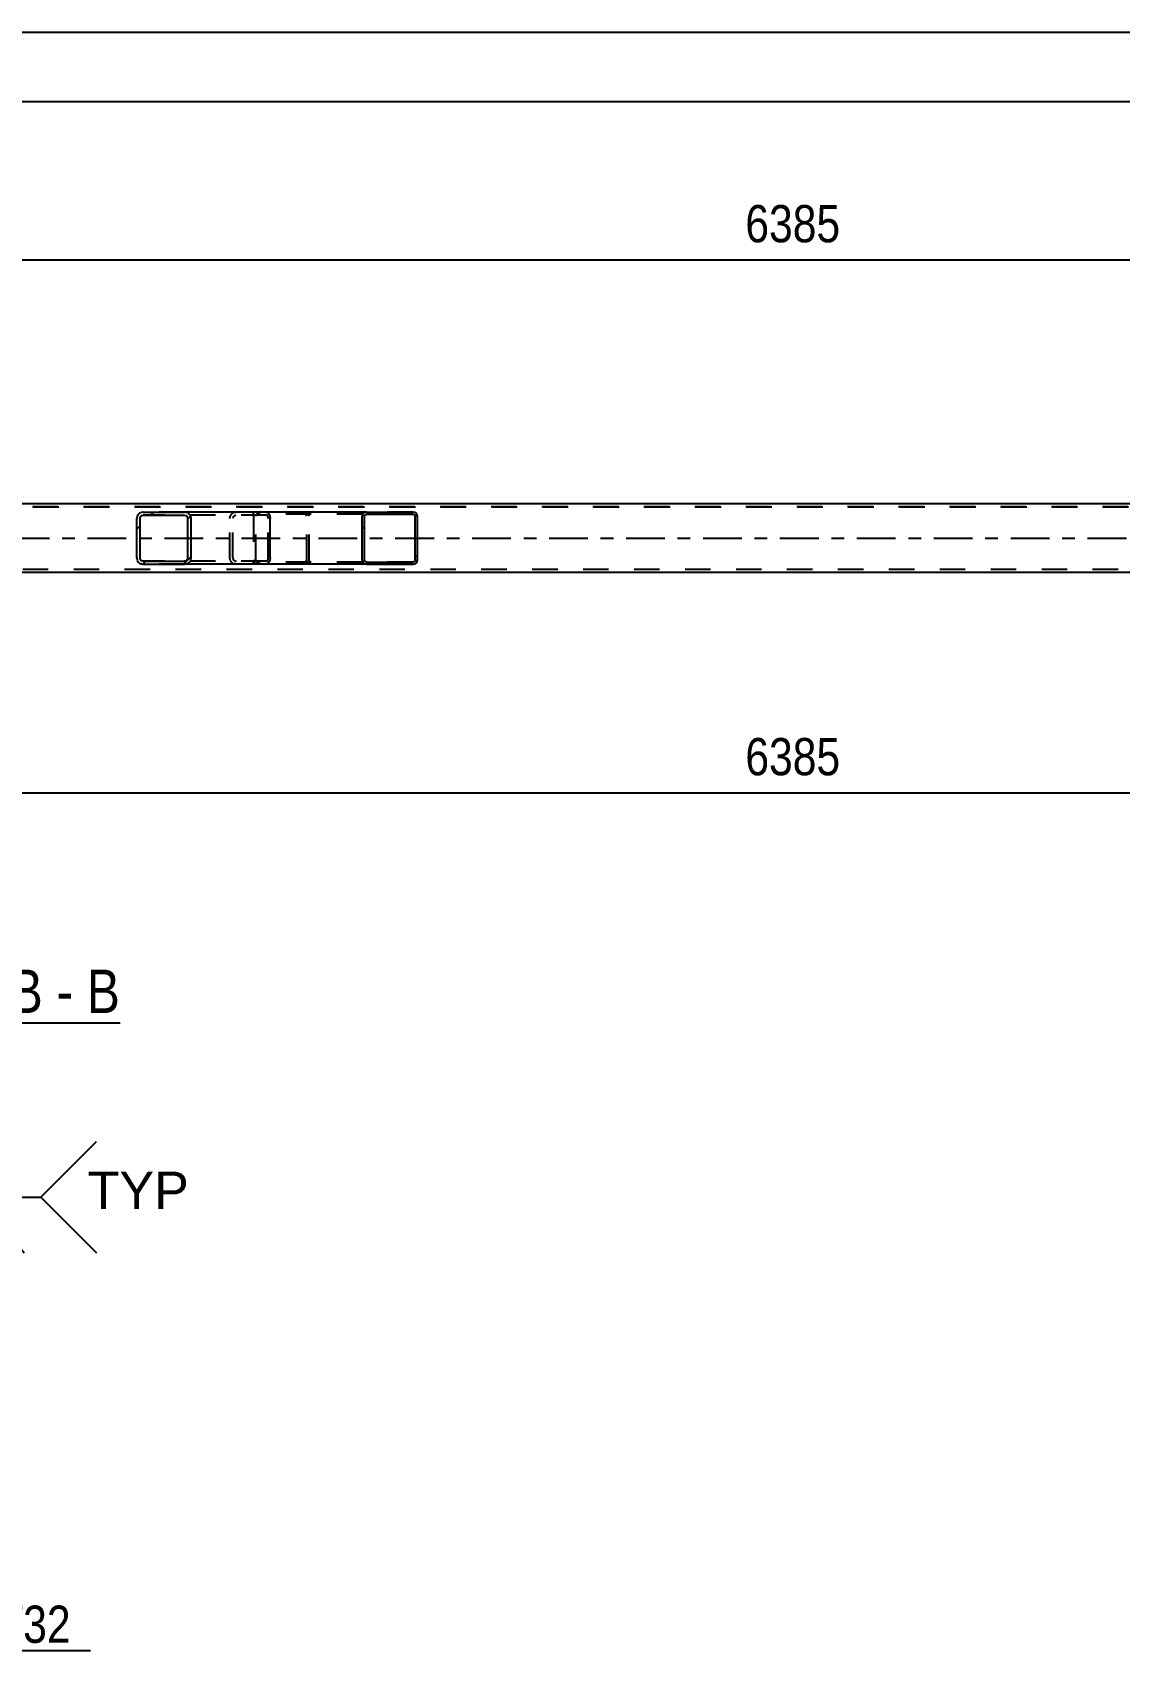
# Model space of a CAD drawing. Header units: millimetres. Extents: x 0 to 841, y 0 to 594.
# Drawn here: x 404 to 487.6, y 159.5 to 284 of the extents above; entities that cross this region are included whole.
import ezdxf

# ---------------------------------------------------------------- set-up
doc = ezdxf.new("R2010")
doc.units = ezdxf.units.MM
doc.linetypes.add('DXK_LINE_DOT2', pattern=[3.9198, 1.9599, -1.9599])
doc.linetypes.add('DXK_LINE_DOT3', pattern=[5.9187, 2.979, -0.9799, 0.9799, -0.9799])
doc.styles.add('Arial', font='ARIAL.TTF', dxfattribs={"height": 0.2})
doc.styles.add('Arial Narrow', font='ARIALN.TTF', dxfattribs={"height": 0.2})

# ---------------------------------------------------------------- blocks, each defined once
blk = doc.blocks.new('Unknown-318885327-12 - 5732')
at = {"color": 6, "linetype": 'Continuous'}
blk.add_line((383.06, 207.83), (410.71, 207.83), dxfattribs=at)
at = {"color": 0, "linetype": 'Continuous'}
for points in [[(401.17, 208.58), (401.17, 212.08), (383.06, 212.08), (383.06, 208.58)], [(404.78, 208.58), (404.78, 212.08), (402.22, 212.08), (402.22, 208.58)], [(407.1, 208.58), (407.1, 212.08), (405.83, 212.08), (405.83, 208.58)], [(410.71, 208.58), (410.71, 212.08), (408.15, 212.08), (408.15, 208.58)]]:
    blk.add_wipeout(points, dxfattribs=at)
at = {"color": 7, "linetype": 'Continuous', "style": 'Arial Narrow'}
for s, p in [('SECTION ', (383.06, 208.58)), ('B', (402.22, 208.58)), ('B', (408.15, 208.58)), ('-', (405.83, 208.58))]:
    blk.add_text(s, height=3.34, dxfattribs=at).set_placement(p)
blk = doc.blocks.new('Part-318885327-5856 - 5732')
at = {"linetype": 'Continuous'}
h = blk.add_hatch(dxfattribs=at)
h.set_pattern_fill('', scale=0.7, style=0, pattern_type=0)
h.set_pattern_definition([(45, (433.5703, 246.9117), (-1.57154, 1.57154), [])])
h.paths.add_polyline_path([(433.6, 246.79), (433.57, 246.91), (433.5, 247.02), (433.39, 247.08), (433.26, 247.11), (429.68, 247.11), (429.55, 247.08), (429.44, 247.02), (429.37, 246.91), (429.34, 246.79), (429.34, 243.43), (429.37, 243.31), (429.44, 243.2), (429.55, 243.13), (429.68, 243.11), (433.26, 243.11), (433.39, 243.13), (433.5, 243.2), (433.57, 243.31), (433.6, 243.43)])
h.paths.add_polyline_path([(433.41, 243.37), (433.38, 243.32), (433.32, 243.28), (433.26, 243.27), (429.68, 243.27), (429.61, 243.28), (429.56, 243.32), (429.52, 243.37), (429.51, 243.43), (429.51, 246.79), (429.52, 246.85), (429.56, 246.9), (429.61, 246.94), (429.68, 246.95), (433.26, 246.95), (433.32, 246.94), (433.38, 246.9), (433.41, 246.85), (433.43, 246.79), (433.43, 243.43)])
at = {"color": 7, "linetype": 'DXK_LINE_DOT2'}
for p, q in [((420.99, 246.79), (421, 246.81)), ((420.99, 246.79), (420.99, 243.43)), ((421, 246.81), (421.02, 246.91)), ((421.17, 246.85), (421.16, 246.79)), ((421.16, 243.43), (421.16, 246.79)), ((421.21, 246.9), (421.17, 246.85)), ((421.2, 247.08), (421.33, 247.11)), ((421.27, 246.94), (421.21, 246.9)), ((421.33, 246.95), (421.27, 246.94)), ((421.98, 247.11), (421.33, 247.11)), ((433.26, 246.95), (421.33, 246.95)), ((424.91, 247.11), (425.04, 247.08)), ((424.97, 246.94), (424.91, 246.95)), ((425.03, 246.9), (424.97, 246.94)), ((425.06, 246.85), (425.03, 246.9)), ((425.08, 246.79), (425.06, 246.85)), ((425.08, 243.43), (425.08, 246.79)), ((425.22, 246.91), (425.25, 246.79)), ((425.25, 243.43), (425.25, 246.79)), ((433.26, 247.11), (429.68, 247.11)), ((421.02, 243.31), (420.99, 243.43)), ((421.16, 243.43), (421.17, 243.37)), ((421.17, 243.37), (421.21, 243.32)), ((421.33, 243.11), (421.2, 243.13)), ((421.21, 243.32), (421.27, 243.28)), ((421.27, 243.28), (421.33, 243.27)), ((433.26, 243.27), (421.33, 243.27)), ((421.98, 243.11), (421.33, 243.11)), ((424.91, 243.27), (424.97, 243.28)), ((425.04, 243.13), (424.91, 243.11)), ((424.97, 243.28), (425.03, 243.32)), ((425.03, 243.32), (425.06, 243.37)), ((425.06, 243.37), (425.08, 243.43)), ((425.25, 243.43), (425.22, 243.31)), ((433.26, 243.11), (429.68, 243.11))]:
    blk.add_line(p, q, dxfattribs=at)
at = {"color": 2, "linetype": 'Continuous'}
for p, q in [((429.68, 247.11), (421.98, 247.11)), ((429.37, 246.91), (429.34, 246.79)), ((429.34, 243.43), (429.34, 246.79)), ((429.51, 246.79), (429.52, 246.85)), ((429.51, 243.43), (429.51, 246.79)), ((429.52, 246.85), (429.56, 246.9)), ((429.68, 247.11), (429.55, 247.08)), ((429.56, 246.9), (429.61, 246.94)), ((429.61, 246.94), (429.68, 246.95)), ((429.68, 247.11), (433.26, 247.11)), ((429.68, 246.95), (433.26, 246.95)), ((433.39, 247.08), (433.26, 247.11)), ((433.26, 246.95), (433.32, 246.94)), ((433.32, 246.94), (433.38, 246.9)), ((433.38, 246.9), (433.41, 246.85)), ((433.41, 246.85), (433.43, 246.79)), ((433.43, 243.43), (433.43, 246.79)), ((433.6, 246.79), (433.57, 246.91)), ((433.6, 243.43), (433.6, 246.79)), ((429.68, 243.11), (421.98, 243.11)), ((429.34, 243.43), (429.37, 243.31)), ((429.52, 243.37), (429.51, 243.43)), ((429.56, 243.32), (429.52, 243.37)), ((429.55, 243.13), (429.68, 243.11)), ((429.61, 243.28), (429.56, 243.32)), ((429.68, 243.27), (429.61, 243.28)), ((429.68, 243.27), (433.26, 243.27)), ((429.68, 243.11), (433.26, 243.11)), ((433.32, 243.28), (433.26, 243.27)), ((433.26, 243.11), (433.39, 243.13)), ((433.38, 243.32), (433.32, 243.28)), ((433.41, 243.37), (433.38, 243.32)), ((433.43, 243.43), (433.41, 243.37)), ((433.57, 243.31), (433.6, 243.43))]:
    blk.add_line(p, q, dxfattribs=at)
at = {"color": 7, "linetype": 'DXK_LINE_DOT2'}
for centre, start, end in [((424.92, 246.78), 24.32, 69.2417), ((421.32, 243.44), 204.32, 249.2417), ((424.92, 243.44), 290.7583, 335.68)]:
    blk.add_arc(centre, 0.331, start, end, dxfattribs=at)
at = {"color": 2, "linetype": 'Continuous'}
for centre, start, end in [((429.67, 246.78), 110.7583, 155.68), ((433.27, 246.78), 24.32, 69.2417), ((429.67, 243.44), 204.32, 249.2417), ((433.27, 243.44), 290.7583, 335.68)]:
    blk.add_arc(centre, 0.331, start, end, dxfattribs=at)
blk = doc.blocks.new('Part-318885327-5861 - 5732')
at = {"color": 2, "linetype": 'Continuous'}
for p, q in [((589.38, 247.75), (339.97, 247.75)), ((589.38, 242.47), (339.97, 242.47))]:
    blk.add_line(p, q, dxfattribs=at)
at = {"color": 7, "linetype": 'DXK_LINE_DOT2'}
for p, q in [((735.2, 247.51), (70.85, 247.51)), ((70.85, 247.51), (734.45, 247.51)), ((734.45, 242.71), (70.85, 242.71)), ((735.2, 242.47), (339.97, 242.47))]:
    blk.add_line(p, q, dxfattribs=at)
at = {"color": 7, "linetype": 'DXK_LINE_DOT3'}
blk.add_line((70.85, 245.11), (734.86, 245.11), dxfattribs=at)
blk = doc.blocks.new('Part-318885327-5973 - 5732')
at = {"linetype": 'Continuous'}
h = blk.add_hatch(dxfattribs=at)
h.set_pattern_fill('', scale=0.7, style=0, pattern_type=0)
h.set_pattern_definition([(45, (416.1467, 246.8129), (-1.57154, 1.57154), [])])
h.paths.add_polyline_path([(416.18, 246.63), (416.15, 246.81), (416.04, 246.97), (415.87, 247.07), (415.68, 247.11), (412.5, 247.11), (412.31, 247.07), (412.14, 246.97), (412.03, 246.81), (412, 246.63), (412, 243.59), (412.03, 243.41), (412.14, 243.25), (412.31, 243.15), (412.5, 243.11), (415.68, 243.11), (415.87, 243.15), (416.04, 243.25), (416.15, 243.41), (416.18, 243.59)])
h.paths.add_polyline_path([(415.91, 243.5), (415.86, 243.42), (415.78, 243.37), (415.68, 243.35), (412.5, 243.35), (412.4, 243.37), (412.32, 243.42), (412.27, 243.5), (412.25, 243.59), (412.25, 246.63), (412.27, 246.72), (412.32, 246.8), (412.4, 246.85), (412.5, 246.87), (415.68, 246.87), (415.78, 246.85), (415.86, 246.8), (415.91, 246.72), (415.93, 246.63), (415.93, 243.59)])
at = {"color": 2, "linetype": 'Continuous'}
for p, q in [((412.03, 246.81), (412, 246.63)), ((412, 243.59), (412, 246.63)), ((412.25, 246.63), (412.27, 246.72)), ((412.25, 243.59), (412.25, 246.63)), ((412.27, 246.72), (412.32, 246.8)), ((412.5, 247.11), (412.31, 247.07)), ((412.32, 246.8), (412.4, 246.85)), ((412.4, 246.85), (412.5, 246.87)), ((412.5, 247.11), (415.68, 247.11)), ((412.5, 246.87), (415.68, 246.87)), ((421.98, 247.11), (415.68, 247.11)), ((415.87, 247.07), (415.68, 247.11)), ((415.68, 246.87), (415.78, 246.85)), ((415.78, 246.85), (415.86, 246.8)), ((415.86, 246.8), (415.91, 246.72)), ((415.91, 246.72), (415.93, 246.63)), ((415.93, 243.59), (415.93, 246.63)), ((416.18, 246.63), (416.15, 246.81)), ((416.18, 243.59), (416.18, 246.63)), ((421.98, 247.11), (422.09, 247.07)), ((422.09, 247.07), (422.17, 246.97)), ((422.17, 246.97), (422.23, 246.81)), ((422.23, 246.81), (422.25, 246.63)), ((422.25, 243.59), (422.25, 246.63)), ((412, 243.59), (412.03, 243.41)), ((412.27, 243.5), (412.25, 243.59)), ((412.32, 243.42), (412.27, 243.5)), ((412.31, 243.15), (412.5, 243.11)), ((412.4, 243.37), (412.32, 243.42)), ((412.5, 243.35), (412.4, 243.37)), ((412.5, 243.35), (415.68, 243.35)), ((412.5, 243.11), (415.68, 243.11)), ((415.78, 243.37), (415.68, 243.35)), ((415.68, 243.11), (415.87, 243.15)), ((421.98, 243.11), (415.68, 243.11)), ((415.86, 243.42), (415.78, 243.37)), ((415.91, 243.5), (415.86, 243.42)), ((415.93, 243.59), (415.91, 243.5)), ((416.15, 243.41), (416.18, 243.59)), ((422.09, 243.15), (421.98, 243.11)), ((422.17, 243.25), (422.09, 243.15)), ((422.23, 243.41), (422.17, 243.25)), ((422.25, 243.59), (422.23, 243.41))]:
    blk.add_line(p, q, dxfattribs=at)
at = {"color": 7, "linetype": 'DXK_LINE_DOT2'}
for p, q in [((415.68, 247.11), (412.5, 247.11)), ((421.98, 246.87), (412.5, 246.87)), ((419.15, 246.63), (419.18, 246.81)), ((419.15, 243.59), (419.15, 246.63)), ((419.42, 246.72), (419.4, 246.63)), ((419.4, 243.59), (419.4, 246.63)), ((419.47, 246.8), (419.42, 246.72)), ((419.46, 247.07), (419.65, 247.11)), ((419.47, 246.8), (419.49, 246.81)), ((419.49, 246.81), (419.55, 246.85)), ((419.55, 246.85), (419.65, 246.87)), ((420.99, 246.87), (420.99, 247.11)), ((422.03, 246.85), (421.98, 246.87)), ((422.08, 246.8), (422.03, 246.85)), ((422.11, 246.72), (422.08, 246.8)), ((422.12, 246.63), (422.11, 246.72)), ((422.12, 243.59), (422.12, 246.63)), ((421.98, 243.35), (412.5, 243.35)), ((415.68, 243.11), (412.5, 243.11)), ((419.18, 243.41), (419.15, 243.59)), ((419.4, 243.59), (419.42, 243.5)), ((419.42, 243.5), (419.47, 243.42)), ((419.65, 243.11), (419.46, 243.15)), ((419.47, 243.42), (419.49, 243.41)), ((419.49, 243.41), (419.55, 243.37)), ((419.55, 243.37), (419.65, 243.35)), ((420.99, 243.11), (420.99, 243.35)), ((421.98, 243.35), (422.03, 243.37)), ((422.03, 243.37), (422.08, 243.42)), ((422.08, 243.42), (422.11, 243.5)), ((422.11, 243.5), (422.12, 243.59))]:
    blk.add_line(p, q, dxfattribs=at)
at = {"color": 2, "linetype": 'Continuous'}
for centre, start, end in [((412.48, 246.61), 111.1941, 156.1506), ((415.7, 246.61), 23.8494, 68.8059), ((412.48, 243.6), 203.8494, 248.8059), ((415.7, 243.6), 291.1941, 336.1506)]:
    blk.add_arc(centre, 0.492, start, end, dxfattribs=at)
at = {"color": 7, "linetype": 'DXK_LINE_DOT2'}
for centre, start, end in [((419.63, 246.61), 111.1941, 156.1506), ((419.63, 243.6), 203.8494, 248.8059)]:
    blk.add_arc(centre, 0.492, start, end, dxfattribs=at)
blk = doc.blocks.new('StraightDimension-318885327-6142 - 5732')
at = {"color": 7, "linetype": 'Continuous'}
blk.add_line((60.63, 278.71), (735.87, 278.71), dxfattribs=at)
blk = doc.blocks.new('StraightDimension-318885327-6186 - 5732')
at = {"color": 7, "linetype": 'Continuous'}
blk.add_line((59.99, 284.02), (736.5, 284.02), dxfattribs=at)
blk = doc.blocks.new('StraightDimension-318885327-16045 - 5732')
at = {"color": 7, "linetype": 'Continuous'}
blk.add_line((334.77, 225.52), (590.18, 225.52), dxfattribs=at)
at = {"color": 0}
blk.add_wipeout([(466.73, 226.27), (466.73, 230.47), (458.22, 230.47), (458.22, 226.27)], dxfattribs=at)
at = {"color": 3, "style": 'Arial Narrow'}
blk.add_text('6385', height=2.863, dxfattribs=at).set_placement((458.82, 226.87))
blk = doc.blocks.new('StraightDimension-318885327-16085 - 5732')
at = {"color": 7, "linetype": 'Continuous'}
blk.add_line((334.77, 266.52), (590.18, 266.52), dxfattribs=at)
at = {"color": 0}
blk.add_wipeout([(466.73, 267.27), (466.73, 271.47), (458.22, 271.47), (458.22, 267.27)], dxfattribs=at)
at = {"color": 3, "style": 'Arial Narrow'}
blk.add_text('6385', height=2.863, dxfattribs=at).set_placement((458.82, 267.87))
blk = doc.blocks.new('WeldMark-318885327-6547 - 6257')
at = {"linetype": 'Continuous'}
for points in [[(384.95, 183.73), (382.22, 182.27), (383.94, 184.84)], [(389.78, 183.98), (387.52, 181.87), (388.52, 184.8)]]:
    blk.add_hatch(color=30, dxfattribs=at).paths.add_polyline_path(points)
at = {"color": 30, "linetype": 'Continuous'}
for p, q in [((382.22, 182.27), (395.62, 194.41)), ((387.52, 181.87), (395.62, 194.41)), ((395.62, 194.41), (404.62, 194.41))]:
    blk.add_line(p, q, dxfattribs=at)
at = {"color": 3, "linetype": 'Continuous'}
for q in [(403.33, 190.12), (399.9, 190.12)]:
    blk.add_line((399.9, 194.41), q, dxfattribs=at)
for start, end in [(90, 270), (270, 90)]:
    blk.add_arc((395.62, 194.41), 1.5, start, end, dxfattribs=at)
at = {"color": 0, "linetype": 'Continuous'}
blk.add_wipeout([(415.99, 193.51), (415.99, 196.51), (408.22, 196.51), (408.22, 193.51)], dxfattribs=at)
blk.add_wipeout([(415.99, 193.51), (415.99, 196.51), (408.22, 196.51), (408.22, 193.51)], dxfattribs=at)
at = {"color": 3, "linetype": 'Continuous'}
for q in [(408.9, 198.69), (408.9, 190.12)]:
    blk.add_line((404.62, 194.41), q, dxfattribs=at)
at = {"color": 3, "linetype": 'Continuous', "style": 'Arial'}
blk.add_text('TYP', height=2.865, dxfattribs=at).set_placement((408.22, 193.51))
blk = doc.blocks.new('MarkSet-318885327-6630 - 6257')
at = {"color": 0}
for points in [[(398.17, 160.13), (398.17, 163.13), (394.7, 163.13), (394.7, 160.13)], [(406.93, 160.13), (406.93, 163.13), (399.07, 163.13), (399.07, 160.13)]]:
    blk.add_wipeout(points, dxfattribs=at)
for points in [[(398.17, 160.13), (398.17, 163.13), (394.7, 163.13), (394.7, 160.13)], [(406.93, 160.13), (406.93, 163.13), (399.07, 163.13), (399.07, 160.13)]]:
    blk.add_wipeout(points, dxfattribs=at)
at = {"color": 30, "linetype": 'Continuous'}
for p, q in [((384.14, 167.21), (394.1, 159.53)), ((394.1, 159.53), (408.43, 159.53))]:
    blk.add_line(p, q, dxfattribs=at)
at = {"color": 3, "style": 'Arial Narrow'}
for s, p in [('4x', (394.7, 160.13)), ('ST32', (399.07, 160.13))]:
    blk.add_text(s, height=2.863, dxfattribs=at).set_placement(p)

msp = doc.modelspace()

# ---------------------------------------------------------------- block references
for name in ['StraightDimension-318885327-6142 - 5732', 'Part-318885327-5861 - 5732', 'Part-318885327-5973 - 5732', 'Part-318885327-5856 - 5732', 'StraightDimension-318885327-16045 - 5732', 'Unknown-318885327-12 - 5732', 'WeldMark-318885327-6547 - 6257', 'MarkSet-318885327-6630 - 6257']:
    msp.add_blockref(name, (0, 0))

# ---------------------------------------------------------------- next in the draw order: block references
msp.add_blockref('StraightDimension-318885327-6186 - 5732', (0, 0))

# ---------------------------------------------------------------- next in the draw order: block references
msp.add_blockref('StraightDimension-318885327-16085 - 5732', (0, 0))

doc.saveas('drawing.dxf')
